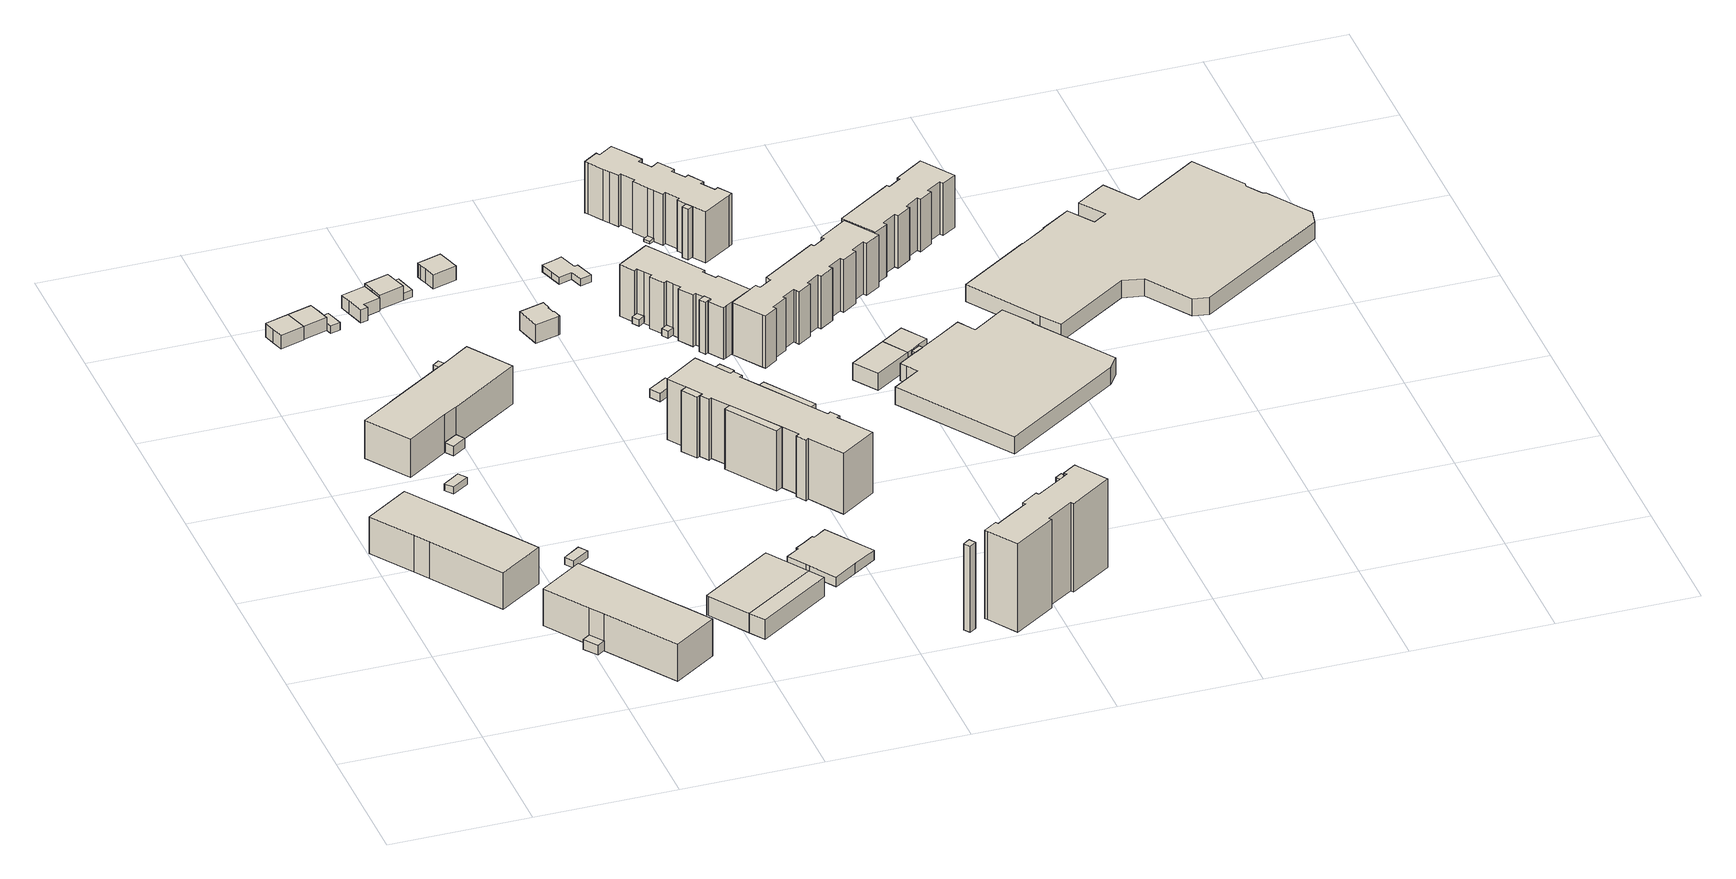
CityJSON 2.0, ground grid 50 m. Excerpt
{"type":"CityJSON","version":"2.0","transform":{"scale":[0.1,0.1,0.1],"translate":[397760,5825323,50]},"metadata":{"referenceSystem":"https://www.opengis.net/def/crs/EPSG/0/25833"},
"CityObjects":{
"building1":{"type":"Building","attributes":{"Gemeindeschluessel":"11000011","BezugspunktDach":"2200","function":"31001_3021","measuredHeight":14.17,"storeysAboveGround":4},"address":[{"country":"Germany","locality":"Berlin","thoroughfareNumber":"55","thoroughfareName":"Doberaner Straße"}],"geometry":[{"type":"Solid","lod":"1","boundaries":[[[[0,1,2,3,4,5,6,7,8,9]],[[10,11,12,13,14,15,16,17,18,19]],[[10,19,9,8]],[[11,10,8,7]],[[12,11,7,6]],[[13,12,6,5]],[[14,13,5,4]],[[15,14,4,3]],[[16,15,3,2]],[[17,16,2,1]],[[18,17,1,0]],[[19,18,0,9]]]]}]},
"building2":{"type":"Building","attributes":{"Gemeindeschluessel":"11000011","BezugspunktDach":"2200","function":"51009_1610","measuredHeight":2.7,"storeysAboveGround":0},"address":[{"country":"Germany","locality":"Berlin"}],"geometry":[{"type":"Solid","lod":"1","boundaries":[[[[20,21,22,23]],[[24,25,12,11]],[[24,11,23,22]],[[25,24,22,21]],[[12,25,21,20]],[[11,12,20,23]]]]}]},
"building3":{"type":"Building","attributes":{"Gemeindeschluessel":"11000011","BezugspunktDach":"2200","function":"51009_1610","measuredHeight":3.81,"storeysAboveGround":0},"address":[{"country":"Germany","locality":"Berlin"}],"geometry":[{"type":"Solid","lod":"1","boundaries":[[[[26,27,28,29]],[[30,31,32,33]],[[30,33,29,28]],[[31,30,28,27]],[[32,31,27,26]],[[33,32,26,29]]]]}]},
"building4":{"type":"Building","attributes":{"Gemeindeschluessel":"11000011","BezugspunktDach":"2200","function":"51009_1610","measuredHeight":2.54,"storeysAboveGround":0},"address":[{"country":"Germany","locality":"Berlin"}],"geometry":[{"type":"Solid","lod":"1","boundaries":[[[[34,35,36,37]],[[38,39,40,41]],[[38,41,37,36]],[[39,38,36,35]],[[40,39,35,34]],[[41,40,34,37]]]]}]},
"building5":{"type":"Building","attributes":{"name":"Filiale Grüner Campus Malchow","Gemeindeschluessel":"11000011","BezugspunktDach":"2200","function":"31001_3021","measuredHeight":14.28,"storeysAboveGround":6},"address":[{"country":"Germany","locality":"Berlin","thoroughfareNumber":"53","thoroughfareName":"Doberaner Straße"}],"geometry":[{"type":"Solid","lod":"1","boundaries":[[[[42,43,44,45,46,47,48,49,50,51]],[[52,53,54,55,56,57,58,59,60,61]],[[52,61,51,50]],[[53,52,50,49]],[[54,53,49,48]],[[55,54,48,47]],[[56,55,47,46]],[[57,56,46,45]],[[58,57,45,44]],[[59,58,44,43]],[[60,59,43,42]],[[61,60,42,51]]]]}]},
"building6":{"type":"Building","attributes":{"Gemeindeschluessel":"11000011","BezugspunktDach":"2200","function":"51009_1610","measuredHeight":2.78,"storeysAboveGround":0},"address":[{"country":"Germany","locality":"Berlin"}],"geometry":[{"type":"Solid","lod":"1","boundaries":[[[[62,63,64,65]],[[66,67,54,53]],[[66,53,65,64]],[[67,66,64,63]],[[54,67,63,62]],[[53,54,62,65]]]]}]},
"building7":{"type":"Building","attributes":{"Gemeindeschluessel":"11000011","BezugspunktDach":"2200","function":"51009_1610","measuredHeight":2.19,"storeysAboveGround":0},"address":[{"country":"Germany","locality":"Berlin"}],"geometry":[{"type":"Solid","lod":"1","boundaries":[[[[68,69,70,71]],[[72,73,74,75]],[[72,75,71,70]],[[73,72,70,69]],[[74,73,69,68]],[[75,74,68,71]]]]}]},
"building8":{"type":"Building","attributes":{"Gemeindeschluessel":"11000011","BezugspunktDach":"2200","function":"31001_3021","measuredHeight":2.78,"storeysAboveGround":1},"address":[{"country":"Germany","locality":"Berlin","thoroughfareNumber":"58 (2)","thoroughfareName":"Doberaner Straße"}],"geometry":[{"type":"Solid","lod":"1","boundaries":[[[[76,77,78,79]],[[80,81,82,83]],[[80,83,79,78]],[[81,80,78,77]],[[82,81,77,76]],[[83,82,76,79]]]]}]},
"building9":{"type":"Building","attributes":{"Gemeindeschluessel":"11000011","BezugspunktDach":"2200","function":"31001_1010","measuredHeight":7.08,"storeysAboveGround":1},"address":[{"country":"Germany","locality":"Berlin","thoroughfareNumber":"6","thoroughfareName":"Kühlungsborner Straße"}],"geometry":[{"type":"Solid","lod":"1","boundaries":[[[[84,85,86,87,88,89,90]],[[91,92,93,94,95,96,97]],[[91,97,90,89]],[[92,91,89,88]],[[93,92,88,87]],[[94,93,87,86]],[[95,94,86,85]],[[96,95,85,84]],[[97,96,84,90]]]]}]},
"building10":{"type":"Building","attributes":{"Gemeindeschluessel":"11000011","BezugspunktDach":"2200","function":"31001_3021","measuredHeight":2.85,"storeysAboveGround":1},"address":[{"country":"Germany","locality":"Berlin","thoroughfareNumber":"58 (3)","thoroughfareName":"Doberaner Straße"}],"geometry":[{"type":"Solid","lod":"1","boundaries":[[[[98,99,100,101]],[[102,103,104,105]],[[102,105,101,100]],[[103,102,100,99]],[[104,103,99,98]],[[105,104,98,101]]]]}]},
"building11":{"type":"Building","attributes":{"Gemeindeschluessel":"11000011","BezugspunktDach":"2200","function":"51009_1610","measuredHeight":2.51,"storeysAboveGround":0},"address":[{"country":"Germany","locality":"Berlin"}],"geometry":[{"type":"Solid","lod":"1","boundaries":[[[[106,107,108,109]],[[110,111,112,113]],[[110,113,109,108]],[[111,110,108,107]],[[112,111,107,106]],[[113,112,106,109]]]]}]},
"building12":{"type":"Building","attributes":{"Gemeindeschluessel":"11000011","BezugspunktDach":"2200","function":"51009_1610","measuredHeight":3.76,"storeysAboveGround":0},"address":[{"country":"Germany","locality":"Berlin"}],"geometry":[{"type":"Solid","lod":"1","boundaries":[[[[114,115,116,117]],[[118,119,120,121]],[[118,121,117,116]],[[119,118,116,115]],[[120,119,115,114]],[[121,120,114,117]]]]}]},
"building13":{"type":"Building","attributes":{"name":"Filiale Grüner Campus Malchow Fontane Gebäude","Gemeindeschluessel":"11000011","BezugspunktDach":"2200","function":"31001_3021","measuredHeight":14.71,"storeysAboveGround":4},"address":[{"country":"Germany","locality":"Berlin","thoroughfareNumber":"58","thoroughfareName":"Doberaner Straße"}],"geometry":[{"type":"Solid","lod":"1","boundaries":[[[[122,123,124,125,126,127,128,129,130,131]],[[132,133,134,135,136,137,138,139,140,141]],[[132,141,131,130]],[[133,132,130,129]],[[134,133,129,128]],[[135,134,128,127]],[[136,135,127,126]],[[137,136,126,125]],[[138,137,125,124]],[[139,138,124,123]],[[140,139,123,122]],[[141,140,122,131]]]]}]},
"building14":{"type":"Building","attributes":{"Gemeindeschluessel":"11000011","BezugspunktDach":"2200","function":"31001_1010","measuredHeight":6.95,"storeysAboveGround":1},"address":[{"country":"Germany","locality":"Berlin","thoroughfareNumber":"8","thoroughfareName":"Kühlungsborner Straße"}],"geometry":[{"type":"Solid","lod":"1","boundaries":[[[[88,87,142,143,144,89]],[[145,146,147,148,149,150]],[[145,150,89,144]],[[146,145,144,143]],[[147,146,143,142]],[[148,147,142,87]],[[149,148,87,88]],[[150,149,88,89]]]]}]},
"building15":{"type":"Building","attributes":{"Gemeindeschluessel":"11000011","BezugspunktDach":"2200","function":"31001_2463","measuredHeight":2.9,"storeysAboveGround":1},"address":[{"country":"Germany","locality":"Berlin","thoroughfareNumber":"8 (1)","thoroughfareName":"Kühlungsborner Straße"}],"geometry":[{"type":"Solid","lod":"1","boundaries":[[[[151,152,153,154,155]],[[156,157,158,159,160]],[[156,160,155,154]],[[157,156,154,153]],[[158,157,153,152]],[[159,158,152,151]],[[160,159,151,155]]]]}]},
"building16":{"type":"Building","attributes":{"Gemeindeschluessel":"11000011","BezugspunktDach":"2200","function":"51009_1610","measuredHeight":14.71,"storeysAboveGround":0},"address":[{"country":"Germany","locality":"Berlin"}],"geometry":[{"type":"Solid","lod":"1","boundaries":[[[[128,127,161,162]],[[163,135,134,164]],[[163,164,162,161]],[[135,163,161,127]],[[134,135,127,128]],[[164,134,128,162]]]]}]},
"building17":{"type":"Building","attributes":{"Gemeindeschluessel":"11000011","BezugspunktDach":"2200","function":"31001_1010","measuredHeight":8.06,"storeysAboveGround":1},"address":[{"country":"Germany","locality":"Berlin","thoroughfareNumber":"10","thoroughfareName":"Kühlungsborner Straße"}],"geometry":[{"type":"Solid","lod":"1","boundaries":[[[[165,166,167,168,169,170,171,172]],[[173,174,175,176,177,178,179,180]],[[173,180,172,171]],[[174,173,171,170]],[[175,174,170,169]],[[176,175,169,168]],[[177,176,168,167]],[[178,177,167,166]],[[179,178,166,165]],[[180,179,165,172]]]]}]},
"building18":{"type":"Building","attributes":{"name":"Sporthalle","Gemeindeschluessel":"11000011","function":"31001_3211"},"address":[{"country":"Germany","locality":"Berlin","thoroughfareNumber":"53 (1)","thoroughfareName":"Doberaner Straße"}],"children":["building18-1","building18-2"]},
"building18-1":{"type":"BuildingPart","attributes":{"BezugspunktDach":"2200","measuredHeight":7.43,"storeysAboveGround":2},"parents":["building18"],"geometry":[{"type":"MultiSurface","lod":"1","boundaries":[[[181,182,183,184,185]],[[186,187,188,189,190]],[[186,190,185,184]],[[187,186,184,183]],[[188,187,183,182],[187,188,182,183]],[[189,188,182,181]],[[190,189,181,185]]]}]},
"building18-2":{"type":"BuildingPart","attributes":{"BezugspunktDach":"2200","measuredHeight":7.43,"storeysAboveGround":2},"parents":["building18"],"geometry":[{"type":"Solid","lod":"1","boundaries":[[[[191,192,183,182]],[[187,193,194,188]],[[193,187,183,192]],[[194,193,192,191]],[[188,194,191,182]],[[187,188,182,183]]]]}]},
"building19":{"type":"Building","attributes":{"Gemeindeschluessel":"11000011","BezugspunktDach":"2200","function":"31001_1010","measuredHeight":7.5,"storeysAboveGround":1},"address":[{"country":"Germany","locality":"Berlin","thoroughfareNumber":"12","thoroughfareName":"Kühlungsborner Straße"}],"geometry":[{"type":"Solid","lod":"1","boundaries":[[[[195,196,197,198,199,200,201]],[[202,203,204,205,206,207,208]],[[202,208,201,200]],[[203,202,200,199]],[[204,203,199,198]],[[205,204,198,197]],[[206,205,197,196]],[[207,206,196,195]],[[208,207,195,201]]]]}]},
"building20":{"type":"Building","attributes":{"Gemeindeschluessel":"11000011","BezugspunktDach":"2200","function":"31001_2463","measuredHeight":2.7,"storeysAboveGround":1},"address":[{"country":"Germany","locality":"Berlin","thoroughfareNumber":"12 (1)","thoroughfareName":"Kühlungsborner Straße"}],"geometry":[{"type":"Solid","lod":"1","boundaries":[[[[209,210,211,212]],[[213,214,205,203]],[[213,203,212,211]],[[214,213,211,210]],[[205,214,210,209]],[[203,205,209,212]]]]}]},
"building21":{"type":"Building","attributes":{"Gemeindeschluessel":"11000011","BezugspunktDach":"2200","function":"31001_1010","measuredHeight":6.07,"storeysAboveGround":1},"address":[{"country":"Germany","locality":"Berlin","thoroughfareNumber":"14","thoroughfareName":"Kühlungsborner Straße"}],"geometry":[{"type":"Solid","lod":"1","boundaries":[[[[215,216,217,218,219,220,221,222]],[[223,224,225,226,227,228,229,230]],[[223,230,222,221]],[[224,223,221,220]],[[225,224,220,219]],[[226,225,219,218]],[[227,226,218,217]],[[228,227,217,216]],[[229,228,216,215]],[[230,229,215,222]]]]}]},
"building22":{"type":"Building","attributes":{"Gemeindeschluessel":"11000011","BezugspunktDach":"2200","function":"31001_3061","measuredHeight":5.59,"storeysAboveGround":1},"address":[{"country":"Germany","locality":"Berlin","thoroughfareNumber":"30","thoroughfareName":"Ribnitzer Straße"}],"geometry":[{"type":"Solid","lod":"1","boundaries":[[[[231,232,233,234,235,236,237,238,239,240,241,242]],[[243,244,245,246,247,248,249,250,251,252,253,254]],[[243,254,242,241]],[[244,243,241,240]],[[245,244,240,239]],[[246,245,239,238]],[[247,246,238,237]],[[248,247,237,236]],[[249,248,236,235]],[[250,249,235,234]],[[251,250,234,233]],[[252,251,233,232]],[[253,252,232,231]],[[254,253,231,242]]]]}]},
"building23":{"type":"Building","attributes":{"Gemeindeschluessel":"11000011","BezugspunktDach":"2200","function":"51009_1610","measuredHeight":23.53,"storeysAboveGround":0},"address":[{"country":"Germany","locality":"Berlin"}],"geometry":[{"type":"Solid","lod":"1","boundaries":[[[[255,256,257,258,259]],[[260,261,262,263,264]],[[260,264,259,258]],[[261,260,258,257]],[[262,261,257,256]],[[263,262,256,255]],[[264,263,255,259]]]]}]},
"building24":{"type":"Building","attributes":{"Gemeindeschluessel":"11000011","function":"31001_1010"},"address":[{"country":"Germany","locality":"Berlin","thoroughfareNumber":"5","thoroughfareName":"Zum Hechtgraben"}],"children":["building24-1","building24-2"]},
"building24-1":{"type":"BuildingPart","attributes":{"BezugspunktDach":"2200","measuredHeight":8.13,"storeysAboveGround":2},"parents":["building24"],"geometry":[{"type":"MultiSurface","lod":"1","boundaries":[[[265,266,267,268,269,270,271,272,273,274]],[[275,276,277,278,279,280,281,282,283,284]],[[275,284,274,273]],[[276,275,273,272]],[[277,276,272,271]],[[278,277,278,285,286,287,271,270]],[[279,278,279,288,285,270,269]],[[289,288,269,268]],[[279,290,279,280]],[[281,280,268,267]],[[282,281,267,266]],[[283,282,266,265]],[[284,283,265,274]],[[287,286,285,278,277]],[[285,288,279,278]],[[280,279,290,288,289]]]}]},
"building24-2":{"type":"BuildingPart","attributes":{"BezugspunktDach":"2200","measuredHeight":6.14,"storeysAboveGround":2},"parents":["building24"],"geometry":[{"type":"MultiSurface","lod":"1","boundaries":[[[288,289,286,285]],[[277,280,279,278]],[[280,277,286,289]],[[278,291,285,286,277]],[[280,289,288,279]],[[278,279,288,285]]]}]},
"building25":{"type":"Building","attributes":{"Gemeindeschluessel":"11000011","BezugspunktDach":"2200","function":"51009_1610","measuredHeight":23.41,"storeysAboveGround":0},"address":[{"country":"Germany","locality":"Berlin"}],"geometry":[{"type":"Solid","lod":"1","boundaries":[[[[292,293,294,295]],[[296,297,298,299]],[[296,299,295,294]],[[297,296,294,293]],[[298,297,293,292]],[[299,298,292,295]]]]}]},
"building26":{"type":"Building","attributes":{"Gemeindeschluessel":"11000011","BezugspunktDach":"2200","function":"31001_2523","measuredHeight":3.5,"storeysAboveGround":1},"address":[{"country":"Germany","locality":"Berlin","thoroughfareNumber":"5 (1)","thoroughfareName":"Zum Hechtgraben"}],"geometry":[{"type":"Solid","lod":"1","boundaries":[[[[300,301,302,303]],[[304,305,306,307]],[[304,307,303,302]],[[305,304,302,301]],[[306,305,301,300]],[[307,306,300,303]]]]}]},
"building27":{"type":"Building","attributes":{"Gemeindeschluessel":"11000011","BezugspunktDach":"2200","function":"51009_1610","measuredHeight":33.38,"storeysAboveGround":0},"address":[{"country":"Germany","locality":"Berlin"}],"geometry":[{"type":"Solid","lod":"1","boundaries":[[[[308,309,310,311]],[[312,313,314,315]],[[312,315,311,310]],[[313,312,310,309]],[[314,313,309,308]],[[315,314,308,311]]]]}]},
"building28":{"type":"Building","attributes":{"name":"Jugendclub","Gemeindeschluessel":"11000011","function":"31001_3062"},"address":[{"country":"Germany","locality":"Berlin","thoroughfareNumber":"1","thoroughfareName":"Zum Hechtgraben"}],"children":["building28-1","building28-2"]},
"building28-1":{"type":"BuildingPart","attributes":{"BezugspunktDach":"2200","measuredHeight":23.54,"storeysAboveGround":7},"parents":["building28"],"geometry":[{"type":"Solid","lod":"1","boundaries":[[[[258,257,256,316,317,294,293,318,319,320,321,322,323,324,325,326,327,328,329,330,331,332,333,334,335,336]],[[337,338,339,340,341,342,343,344,345,346,347,348,349,350,351,352,353,354,355,356,357,358,262,261,260,359]],[[337,359,336,335]],[[338,337,335,334]],[[339,338,334,333]],[[340,339,333,332]],[[341,340,332,331]],[[342,341,331,330]],[[343,342,330,329]],[[345,344,328,327]],[[346,345,327,326]],[[347,346,326,325]],[[348,347,325,324]],[[349,348,324,323]],[[350,349,323,322]],[[351,350,322,321]],[[352,351,321,320]],[[353,352,320,319]],[[354,353,319,318]],[[355,354,318,293]],[[356,355,293,294]],[[357,356,294,317]],[[358,357,317,316]],[[262,358,316,256]],[[261,262,256,257]],[[260,261,257,258]],[[359,260,258,336]],[[344,343,329,328]]]]}]},
"building28-2":{"type":"BuildingPart","attributes":{"BezugspunktDach":"2200","measuredHeight":23.55,"storeysAboveGround":7},"parents":["building28"],"geometry":[{"type":"MultiSurface","lod":"1","boundaries":[[[328,360,361,329]],[[362,363,364,365]],[[362,365,329,361]],[[363,362,361,360]],[[364,363,360,328]],[[365,364,344,343,366]],[[366,343,344,328,329]]]}]},
"building29":{"type":"Building","attributes":{"Gemeindeschluessel":"11000011","BezugspunktDach":"2200","function":"51009_1610","measuredHeight":23.45,"storeysAboveGround":0},"address":[{"country":"Germany","locality":"Berlin"}],"geometry":[{"type":"Solid","lod":"1","boundaries":[[[[333,332,367,368,334]],[[369,370,340,339,338]],[[369,338,334,368]],[[370,369,368,367]],[[340,370,367,332]],[[339,340,332,333]],[[338,339,333,334]]]]}]},
"building30":{"type":"Building","attributes":{"Gemeindeschluessel":"11000011","BezugspunktDach":"2200","function":"31001_2463","measuredHeight":2.7,"storeysAboveGround":1},"address":[{"country":"Germany","locality":"Berlin","thoroughfareNumber":"2 (1)","thoroughfareName":"Zum Hechtgraben"}],"geometry":[{"type":"Solid","lod":"1","boundaries":[[[[371,372,373,374,375,376,377,378,379,380]],[[381,382,383,384,385,386,387,388,389,390]],[[381,390,380,379]],[[382,381,379,378]],[[383,382,378,377]],[[384,383,377,376]],[[385,384,376,375]],[[386,385,375,374]],[[387,386,374,373]],[[388,387,373,372]],[[389,388,372,371]],[[390,389,371,380]]]]}]},
"building31":{"type":"Building","attributes":{"Gemeindeschluessel":"11000011","BezugspunktDach":"2200","function":"51009_1610","measuredHeight":3.9,"storeysAboveGround":0},"address":[{"country":"Germany","locality":"Berlin"}],"geometry":[{"type":"Solid","lod":"1","boundaries":[[[[391,392,393,394]],[[395,396,397,398]],[[395,398,394,393]],[[396,395,393,392]],[[397,396,392,391]],[[398,397,391,394]]]]}]},
"building32":{"type":"Building","attributes":{"Gemeindeschluessel":"11000011","BezugspunktDach":"2200","function":"51009_1610","measuredHeight":2.47,"storeysAboveGround":0},"address":[{"country":"Germany","locality":"Berlin"}],"geometry":[{"type":"Solid","lod":"1","boundaries":[[[[399,400,401,402,403]],[[404,405,406,407,408]],[[404,408,403,402]],[[405,404,402,401]],[[406,405,401,400]],[[407,406,400,399]],[[408,407,399,403]]]]}]},
"building33":{"type":"Building","attributes":{"Gemeindeschluessel":"11000011","BezugspunktDach":"2200","function":"51009_1610","measuredHeight":2.67,"storeysAboveGround":0},"address":[{"country":"Germany","locality":"Berlin"}],"geometry":[{"type":"Solid","lod":"1","boundaries":[[[[409,410,411,412,413]],[[414,415,416,417,418]],[[414,418,413,412]],[[415,414,412,411]],[[416,415,411,410]],[[417,416,410,409]],[[418,417,409,413]]]]}]},
"building34":{"type":"Building","attributes":{"Gemeindeschluessel":"11000011","BezugspunktDach":"2200","function":"51009_1610","measuredHeight":20.13,"storeysAboveGround":0},"address":[{"country":"Germany","locality":"Berlin"}],"geometry":[{"type":"Solid","lod":"1","boundaries":[[[[419,420,421,422,423]],[[424,425,426,427,428]],[[424,428,423,422]],[[425,424,422,421]],[[426,425,421,420]],[[427,426,420,419]],[[428,427,419,423]]]]}]},
"building35":{"type":"Building","attributes":{"Gemeindeschluessel":"11000011","BezugspunktDach":"2200","function":"31001_1010","measuredHeight":20,"storeysAboveGround":6},"address":[{"country":"Germany","locality":"Berlin","thoroughfareNumber":"2, 4, 6","thoroughfareName":"Zum Hechtgraben"}],"geometry":[{"type":"Solid","lod":"1","boundaries":[[[[429,430,431,432,433,434,435,436,437,438,439,440,441,442,443,444,445,446,447,448,449,450,451,452,453]],[[454,455,456,457,458,459,460,461,462,463,464,465,466,467,468,469,470,471,472,473,474,475,476,477,478]],[[454,478,453,452]],[[455,454,452,451]],[[456,455,451,450]],[[457,456,450,449]],[[458,457,449,448]],[[459,458,448,447]],[[460,459,447,446]],[[461,460,446,445]],[[462,461,445,444]],[[463,462,444,443]],[[464,463,443,442]],[[465,464,442,441]],[[466,465,441,440]],[[467,466,440,439]],[[468,467,439,438]],[[469,468,438,437]],[[470,469,437,436]],[[471,470,436,435]],[[472,471,435,434]],[[473,472,434,433]],[[474,473,433,432]],[[475,474,432,431]],[[476,475,431,430]],[[477,476,430,429]],[[478,477,429,453]]]]}]},
"building36":{"type":"Building","attributes":{"Gemeindeschluessel":"11000011","BezugspunktDach":"2200","function":"31001_1010","measuredHeight":34.19,"storeysAboveGround":11},"address":[{"country":"Germany","locality":"Berlin","thoroughfareNumber":"27, 29","thoroughfareName":"Ribnitzer Straße"}],"geometry":[{"type":"Solid","lod":"1","boundaries":[[[[479,480,481,482,483,484,485,486,487,488,489,490,491,492,493,494,495,496,497,498,499,500]],[[501,502,397,396,503,504,505,506,507,508,509,510,511,512,513,514,515,516,517,518,519,520]],[[501,520,500,499]],[[502,501,499,498]],[[397,502,498,497]],[[396,397,497,496]],[[503,396,496,495]],[[504,503,495,494]],[[505,504,494,493]],[[506,505,493,492]],[[507,506,492,491]],[[508,507,491,490]],[[509,508,490,489]],[[510,509,489,488]],[[511,510,488,487]],[[512,511,487,486]],[[513,512,486,485]],[[514,513,485,484]],[[515,514,484,483]],[[516,515,483,482]],[[517,516,482,481]],[[518,517,481,480]],[[519,518,480,479]],[[520,519,479,500]]]]}]},
"building37":{"type":"Building","attributes":{"Gemeindeschluessel":"11000011","BezugspunktDach":"2200","function":"51009_1610","measuredHeight":33.34,"storeysAboveGround":0},"address":[{"country":"Germany","locality":"Berlin"}],"geometry":[{"type":"Solid","lod":"1","boundaries":[[[[521,522,523,524,525]],[[526,510,509,508,527]],[[526,527,525,524]],[[510,526,524,523]],[[509,510,523,522]],[[508,509,522,521]],[[527,508,521,525]]]]}]},
"building38":{"type":"Building","attributes":{"Gemeindeschluessel":"11000011","BezugspunktDach":"2200","function":"51009_1610","measuredHeight":1.09,"storeysAboveGround":0},"address":[{"country":"Germany","locality":"Berlin"}],"geometry":[{"type":"Solid","lod":"1","boundaries":[[[[528,529,530,531]],[[532,533,534,535]],[[532,535,531,530]],[[533,532,530,529]],[[534,533,529,528]],[[535,534,528,531]]]]}]},
"building39":{"type":"Building","attributes":{"Gemeindeschluessel":"11000011","BezugspunktDach":"2200","function":"51009_1610","measuredHeight":19.51,"storeysAboveGround":0},"address":[{"country":"Germany","locality":"Berlin"}],"geometry":[{"type":"Solid","lod":"1","boundaries":[[[[536,537,538,539]],[[540,541,542,543]],[[540,543,539,538]],[[541,540,538,537]],[[542,541,537,536]],[[543,542,536,539]]]]}]},
"building40":{"type":"Building","attributes":{"Gemeindeschluessel":"11000011","BezugspunktDach":"2200","function":"31001_1010","measuredHeight":19.83,"storeysAboveGround":6},"address":[{"country":"Germany","locality":"Berlin","thoroughfareNumber":"10, 12, 8","thoroughfareName":"Zum Hechtgraben"}],"geometry":[{"type":"Solid","lod":"1","boundaries":[[[[544,545,546,547,548,549,550,551,552,553,554,555,556,557,558,559,560,561,562,563,564,565,566,567,568,569,570,571,572,573,574,575,576,577,578]],[[579,580,581,582,583,584,585,586,587,588,589,590,591,592,593,594,595,596,597,598,599,600,601,602,603,604,605,606,607,608,609,610,611,612,613]],[[579,613,578,577]],[[580,579,577,576]],[[581,580,576,575]],[[582,581,575,574]],[[583,582,574,573]],[[584,583,573,572]],[[585,584,572,571]],[[586,585,571,570]],[[587,586,570,569]],[[588,587,569,568]],[[589,588,568,567]],[[590,589,567,566]],[[591,590,566,565]],[[592,591,565,564]],[[593,592,564,563]],[[594,593,563,562]],[[595,594,562,561]],[[596,595,561,560]],[[597,596,560,559]],[[598,597,559,558]],[[599,598,558,557]],[[600,599,557,556]],[[601,600,556,555]],[[602,601,555,554]],[[603,602,554,553]],[[604,603,553,552]],[[605,604,552,551]],[[606,605,551,550]],[[607,606,550,549]],[[608,607,549,548]],[[609,608,548,547]],[[610,609,547,546]],[[611,610,546,545]],[[612,611,545,544]],[[613,612,544,578]]]]}]},
"building41":{"type":"Building","attributes":{"Gemeindeschluessel":"11000011","BezugspunktDach":"2200","function":"31001_1010","measuredHeight":20.29,"storeysAboveGround":6},"address":[{"country":"Germany","locality":"Berlin","thoroughfareNumber":"14, 16, 18, 20","thoroughfareName":"Nienhagener Straße"}],"geometry":[{"type":"Solid","lod":"1","boundaries":[[[[614,615,616,617,618,619,620,621,622,623,624,625,626,627,628,629,630,631,632,633,634,635,636,637,638,639,640,641,642,643,644,645,646]],[[647,648,649,650,651,652,653,654,655,656,657,658,659,660,661,662,663,664,665,666,667,668,669,670,671,672,673,674,675,676,677,678,679]],[[647,679,646,645]],[[648,647,645,644]],[[649,648,644,643]],[[650,649,643,642]],[[651,650,642,641]],[[652,651,641,640]],[[653,652,640,639]],[[654,653,639,638]],[[655,654,638,637]],[[656,655,637,636]],[[657,656,636,635]],[[658,657,635,634]],[[659,658,634,633]],[[660,659,633,632]],[[661,660,632,631]],[[662,661,631,630]],[[663,662,630,629]],[[664,663,629,628]],[[665,664,628,627]],[[666,665,627,626]],[[667,666,626,625]],[[668,667,625,624]],[[669,668,624,623]],[[670,669,623,622]],[[671,670,622,621]],[[672,671,621,620]],[[673,672,620,619]],[[674,673,619,618]],[[675,674,618,617]],[[676,675,617,616]],[[677,676,616,615]],[[678,677,615,614]],[[679,678,614,646]]]]}]},
"building42":{"type":"Building","attributes":{"Gemeindeschluessel":"11000011","BezugspunktDach":"2200","function":"31001_2081","measuredHeight":6.51,"storeysAboveGround":1},"address":[{"country":"Germany","locality":"Berlin","thoroughfareNumber":"21 (1)","thoroughfareName":"Nienhagener Straße"}],"geometry":[{"type":"Solid","lod":"1","boundaries":[[[[680,681,682,683]],[[684,685,686,687]],[[684,687,683,682]],[[685,684,682,681]],[[686,685,681,680]],[[687,686,680,683]]]]}]},
"building43":{"type":"Building","attributes":{"Gemeindeschluessel":"11000011","function":"31001_2081"},"address":[{"country":"Germany","locality":"Berlin","thoroughfareNumber":"21","thoroughfareName":"Nienhagener Straße"}],"children":["building43-1","building43-2"]},
"building43-1":{"type":"BuildingPart","attributes":{"BezugspunktDach":"2200","measuredHeight":6.5,"storeysAboveGround":2},"parents":["building43"],"geometry":[{"type":"MultiSurface","lod":"1","boundaries":[[[681,688,689,690,691,682]],[[692,693,694,695,685,684]],[[692,684,682,691]],[[693,692,691,690]],[[694,693,690,689]],[[696,697,698,689,688]],[[695,694,699,700]],[[685,695,688,681]],[[684,685,681,682]],[[700,699,698,697,696]]]}]},
"building43-2":{"type":"BuildingPart","attributes":{"BezugspunktDach":"2200","measuredHeight":5.98,"storeysAboveGround":2},"parents":["building43"],"geometry":[{"type":"Solid","lod":"1","boundaries":[[[[701,702,698,697]],[[699,703,704,700]],[[703,699,698,702]],[[704,703,702,701]],[[700,704,701,697]],[[699,700,697,698]]]]}]},
"building44":{"type":"Building","attributes":{"Gemeindeschluessel":"11000011","BezugspunktDach":"2200","function":"31001_2054","measuredHeight":6.64,"storeysAboveGround":1},"address":[{"country":"Germany","locality":"Berlin","thoroughfareNumber":"26","thoroughfareName":"Ribnitzer Straße"}],"geometry":[{"type":"Solid","lod":"1","boundaries":[[[[705,706,707,708,709,710,711,712,713,702,701,714,715,716,717]],[[718,719,720,721,722,723,724,725,726,727,728,729,730,731,732]],[[718,732,717,716]],[[719,718,716,715]],[[720,719,715,714]],[[721,720,714,701]],[[722,721,701,702]],[[723,722,702,713]],[[724,723,713,712]],[[725,724,712,711]],[[726,725,711,710]],[[727,726,710,709]],[[728,727,709,708]],[[729,728,708,707]],[[730,729,707,706]],[[731,730,706,705]],[[732,731,705,717]]]]}]},
"building45":{"type":"Building","attributes":{"Gemeindeschluessel":"11000011","BezugspunktDach":"2200","function":"31001_1010","measuredHeight":20.21,"storeysAboveGround":6},"address":[{"country":"Germany","locality":"Berlin","thoroughfareNumber":"10, 12, 8","thoroughfareName":"Nienhagener Straße"}],"geometry":[{"type":"Solid","lod":"1","boundaries":[[[[733,734,735,736,737,738,739,740,741,742,743,744,745,746,747,748,749,750,751,752,753,754]],[[755,756,757,758,759,760,761,762,763,764,765,766,767,768,769,770,771,772,773,774,775,776]],[[755,776,754,753]],[[756,755,753,752]],[[757,756,752,751]],[[758,757,751,750]],[[759,758,750,749]],[[760,759,749,748]],[[761,760,748,747]],[[762,761,747,746]],[[763,762,746,745]],[[764,763,745,744]],[[765,764,744,743]],[[766,765,743,742]],[[767,766,742,741]],[[768,767,741,740]],[[769,768,740,739]],[[770,769,739,738]],[[771,770,738,737]],[[772,771,737,736]],[[773,772,736,735]],[[774,773,735,734]],[[775,774,734,733]],[[776,775,733,754]]]]}]},
"building46":{"type":"Building","attributes":{"Gemeindeschluessel":"11000011","BezugspunktDach":"2200","function":"31001_2052","measuredHeight":6.62,"storeysAboveGround":2},"address":[{"country":"Germany","locality":"Berlin","thoroughfareNumber":"5, 7","thoroughfareName":"Nienhagener Straße"},{"country":"Germany","locality":"Berlin","thoroughfareNumber":"24","thoroughfareName":"Ribnitzer Straße"}],"geometry":[{"type":"Solid","lod":"1","boundaries":[[[[777,778,779,780,781,782,783,784,785,786,787,788,789,790,791,792,793,794,795,796,797,798,799,800,801,802]],[[803,804,805,806,807,808,809,810,811,812,813,814,815,816,817,818,819,820,821,822,823,824,825,826,827,828]],[[803,828,802,801]],[[804,803,801,800]],[[805,804,800,799]],[[806,805,799,798]],[[807,806,798,797]],[[808,807,797,796]],[[809,808,796,795]],[[810,809,795,794]],[[811,810,794,793]],[[812,811,793,792]],[[813,812,792,791]],[[814,813,791,790]],[[815,814,790,789]],[[816,815,789,788]],[[817,816,788,787]],[[818,817,787,786]],[[819,818,786,785]],[[820,819,785,784]],[[821,820,784,783]],[[822,821,783,782]],[[823,822,782,781]],[[824,823,781,780]],[[825,824,780,779]],[[826,825,779,778]],[[827,826,778,777]],[[828,827,777,802]]]]}]}
},
"vertices":[
[107,991,149],[142,938,149],[308,689,149],[465,793,149],[396,896,149],[381,918,149],[248,1119,149],[233,1141,149],[162,1247,149],[5,1142,149],[162,1247,7],[233,1141,7],[248,1119,7],[381,918,7],[396,896,7],[465,793,7],[308,689,7],[142,938,7],[107,991,7],[5,1142,7],
[248,1119,34],[263,1129,34],[248,1151,34],[233,1141,34],[248,1151,7],[263,1129,7],
[510,331,47],[537,350,47],[503,399,47],[475,380,47],[503,399,9],[537,350,9],[510,331,9],[475,380,9],
[396,896,33],[412,906,33],[397,928,33],[381,918,33],[397,928,8],[412,906,8],[396,896,8],[381,918,8],
[503,399,151],[537,350,151],[703,103,151],[859,208,151],[789,312,151],[776,330,151],[639,534,151],[623,557,151],[554,660,151],[398,555,151],[554,660,8],[623,557,8],[639,534,8],[776,330,8],[789,312,8],[859,208,8],[703,103,8],[537,350,8],[503,399,8],[398,555,8],
[639,534,36],[656,545,36],[640,569,36],[623,557,36],[640,569,8],[656,545,8],
[274,1740,34],[298,1756,34],[284,1775,34],[261,1760,34],[284,1775,12],[298,1756,12],[274,1740,12],[261,1760,12],
[375,1375,40],[435,1414,40],[413,1445,40],[353,1404,40],[413,1445,13],[435,1414,13],[375,1375,13],[353,1404,13],
[114,2412,63],[114,2411,63],[126,2369,63],[213,2395,63],[200,2437,63],[187,2478,63],[102,2453,63],[187,2478,10],[200,2437,10],[213,2395,10],[126,2369,10],[114,2411,10],[114,2412,10],[102,2453,10],
[602,840,38],[664,881,38],[642,912,38],[580,870,38],[642,912,10],[664,881,10],[602,840,10],[580,870,10],
[789,312,35],[804,322,35],[791,340,35],[776,330,35],[791,340,10],[804,322,10],[789,312,10],[776,330,10],
[449,1590,49],[498,1622,49],[478,1652,49],[429,1620,49],[478,1652,11],[498,1622,11],[449,1590,11],[429,1620,11],
[276,1517,157],[429,1620,157],[478,1652,157],[730,1820,157],[626,1976,157],[526,1907,157],[501,1891,157],[298,1756,157],[274,1740,157],[172,1673,157],[274,1740,10],[298,1756,10],[501,1891,10],[526,1907,10],[626,1976,10],[730,1820,10],[478,1652,10],[429,1620,10],[276,1517,10],[172,1673,10],
[300,2421,63],[288,2462,63],[275,2504,63],[275,2504,12],[288,2462,12],[300,2421,12],[213,2395,12],[200,2437,12],[187,2478,12],
[300,2421,42],[307,2400,42],[342,2409,42],[324,2473,42],[288,2463,42],[324,2473,13],[342,2409,13],[307,2400,13],[300,2421,13],[288,2463,13],
[512,1926,157],[488,1909,157],[512,1926,10],[488,1909,10],
[403,2494,59],[421,2433,59],[447,2440,59],[440,2461,59],[502,2480,59],[490,2520,59],[478,2561,59],[391,2535,59],[478,2561,9],[490,2520,9],[502,2480,9],[440,2461,9],[447,2440,9],[421,2433,9],[403,2494,9],[391,2535,9],
[923,432,86],[1014,294,86],[1278,469,86],[1181,614,86],[918,439,86],[1181,614,11],[1278,469,11],[1014,294,11],[923,432,11],[918,439,11],
[1050,240,86],[1313,416,86],[1313,416,11],[1050,240,11],
[490,2520,69],[502,2480,69],[592,2506,69],[580,2547,69],[569,2581,69],[567,2588,69],[478,2561,69],[567,2588,14],[569,2581,14],[580,2547,14],[592,2506,14],[502,2480,14],[490,2520,14],[478,2561,14],
[592,2506,41],[626,2516,41],[605,2592,41],[569,2581,41],[605,2592,14],[626,2516,14],
[685,2604,69],[693,2579,69],[705,2538,69],[792,2563,69],[787,2579,69],[780,2604,69],[767,2646,69],[681,2620,69],[767,2646,14],[780,2604,14],[787,2579,14],[792,2563,14],[705,2538,14],[693,2579,14],[685,2604,14],[681,2620,14],
[1299,555,52],[1307,543,52],[1367,452,52],[1451,508,52],[1534,563,52],[1423,730,52],[1375,698,52],[1371,704,52],[1336,680,52],[1300,657,52],[1304,651,52],[1256,619,52],[1304,651,15],[1300,657,15],[1336,680,15],[1371,704,15],[1375,698,15],[1423,730,15],[1534,563,15],[1451,508,15],[1367,452,15],[1307,543,15],[1299,555,15],[1256,619,15],
[1185,1307,256],[1196,1315,256],[1208,1322,256],[1172,1377,256],[1149,1362,256],[1172,1377,21],[1208,1322,21],[1196,1315,21],[1185,1307,21],[1149,1362,21],
[911,2116,93],[998,2139,93],[1001,2140,93],[994,2172,93],[989,2173,93],[982,2196,93],[985,2200,93],[977,2232,93],[973,2231,93],[887,2207,93],[973,2231,22],[977,2232,22],[985,2200,22],[982,2196,22],[989,2173,22],[994,2172,22],[1001,2140,22],[998,2139,22],[911,2116,22],[887,2207,22],[982,2196,84],[985,2200,84],[985,2200,38],[989,2173,84],[994,2172,84],[989,2173,66],
[982,2196,73],
[1365,1038,256],[1388,1053,256],[1270,1229,256],[1248,1215,256],[1270,1229,22],[1388,1053,22],[1365,1038,22],[1248,1215,22],
[1178,1656,57],[1247,1699,57],[1224,1736,57],[1155,1692,57],[1224,1736,24],[1247,1699,24],[1178,1656,24],[1155,1692,24],
[1688,54,350],[1712,71,350],[1698,93,350],[1673,76,350],[1698,93,17],[1712,71,17],[1688,54,17],[1673,76,17],
[1217,1283,256],[1228,1291,256],[1426,996,256],[1414,988,256],[1436,954,256],[1447,962,256],[1526,840,256],[1656,928,256],[1575,1047,256],[1586,1054,256],[1565,1086,256],[1554,1078,256],[1516,1135,256],[1398,1311,256],[1355,1376,256],[1366,1383,256],[1345,1415,256],[1334,1406,256],[1300,1459,256],[1254,1529,256],[1129,1443,256],[1254,1529,21],[1300,1459,21],[1334,1406,21],[1345,1415,21],[1366,1383,21],[1355,1376,21],[1398,1311,21],[1516,1135,21],[1554,1078,21],[1565,1086,21],[1586,1054,21],[1575,1047,21],[1656,928,21],[1526,840,21],[1447,962,21],[1436,954,21],[1414,988,21],[1426,996,21],[1388,1053,21],[1270,1229,21],[1228,1291,21],[1217,1283,21],[1129,1443,21],
[1536,1147,256],[1418,1323,256],[1418,1323,20],[1536,1147,20],[1516,1135,20],[1398,1311,20],[1398,1311,240],
[1351,1419,256],[1318,1469,256],[1318,1469,21],[1351,1419,21],
[1087,2469,42],[1100,2430,42],[1147,2445,42],[1162,2397,42],[1202,2410,42],[1179,2479,42],[1167,2475,42],[1145,2541,42],[1119,2532,42],[1072,2517,42],[1119,2532,15],[1145,2541,15],[1167,2475,15],[1179,2479,15],[1202,2410,15],[1162,2397,15],[1147,2445,15],[1100,2430,15],[1087,2469,15],[1072,2517,15],
[1838,155,57],[1862,171,57],[1848,192,57],[1824,176,57],[1848,192,18],[1862,171,18],[1838,155,18],[1824,176,18],
[1258,2096,51],[1280,2111,51],[1264,2135,51],[1253,2127,51],[1242,2120,51],[1253,2127,26],[1264,2135,26],[1280,2111,26],[1258,2096,26],[1242,2120,26],
[1324,1998,53],[1346,2013,53],[1331,2035,53],[1320,2028,53],[1309,2020,53],[1320,2028,26],[1331,2035,26],[1346,2013,26],[1324,1998,26],[1309,2020,26],
[1408,1871,226],[1420,1879,226],[1431,1886,226],[1416,1908,226],[1393,1893,226],[1416,1908,25],[1431,1886,25],[1420,1879,25],[1408,1871,25],[1393,1893,25],
[1253,2127,223],[1264,2135,223],[1280,2111,223],[1298,2085,223],[1287,2077,223],[1320,2028,223],[1331,2035,223],[1346,2013,223],[1363,1987,223],[1352,1980,223],[1386,1929,223],[1397,1936,223],[1416,1908,223],[1431,1886,223],[1420,1879,223],[1455,1825,223],[1466,1833,223],[1571,1902,223],[1499,2010,223],[1489,2003,223],[1459,2048,223],[1469,2055,223],[1336,2255,223],[1231,2185,223],[1219,2178,223],[1231,2185,23],[1336,2255,23],[1469,2055,23],[1459,2048,23],[1489,2003,23],[1499,2010,23],[1571,1902,23],[1466,1833,23],[1455,1825,23],[1420,1879,23],[1431,1886,23],[1416,1908,23],[1397,1936,23],[1386,1929,23],[1352,1980,23],[1363,1987,23],[1346,2013,23],[1331,2035,23],[1320,2028,23],[1287,2077,23],[1298,2085,23],[1280,2111,23],[1264,2135,23],[1253,2127,23],[1219,2178,23],
[1765,106,360],[1833,3,360],[1985,104,360],[1978,114,360],[2075,178,360],[2081,168,360],[2234,270,360],[2166,373,360],[2159,383,360],[2111,351,360],[2118,341,360],[2096,326,360],[1993,258,360],[1987,268,360],[1961,251,360],[1927,228,360],[1934,218,360],[1862,171,360],[1838,155,360],[1813,138,360],[1807,148,360],[1758,115,360],[1807,148,18],[1813,138,18],[1934,218,18],[1927,228,18],[1961,251,18],[1987,268,18],[1993,258,18],[2096,326,18],[2118,341,18],[2111,351,18],[2159,383,18],[2166,373,18],[2234,270,18],[2081,168,18],[2075,178,18],[1978,114,18],[1985,104,18],[1833,3,18],[1765,106,18],[1758,115,18],
[2096,326,352],[2118,341,352],[2111,351,352],[2105,361,352],[2082,346,352],[2105,361,18],[2082,346,18],
[1448,2542,37],[1466,2554,37],[1452,2575,37],[1434,2563,37],[1452,2575,26],[1466,2554,26],[1448,2542,26],[1434,2563,26],
[1535,2412,222],[1554,2424,222],[1539,2446,222],[1521,2433,222],[1539,2446,27],[1554,2424,27],[1535,2412,27],[1521,2433,27],
[1318,2776,223],[1352,2724,223],[1366,2704,223],[1387,2673,223],[1397,2680,223],[1429,2633,223],[1418,2626,223],[1452,2575,223],[1466,2554,223],[1487,2523,223],[1497,2530,223],[1528,2483,223],[1519,2476,223],[1539,2446,223],[1554,2424,223],[1584,2379,223],[1687,2447,223],[1699,2455,223],[1667,2502,223],[1655,2494,223],[1623,2542,223],[1635,2550,223],[1600,2603,223],[1588,2595,223],[1557,2641,223],[1569,2650,223],[1532,2706,223],[1520,2697,223],[1505,2687,223],[1475,2731,223],[1490,2741,223],[1421,2845,223],[1369,2810,223],[1362,2822,223],[1310,2787,223],[1362,2822,25],[1369,2810,25],[1421,2845,25],[1490,2741,25],[1475,2731,25],[1505,2687,25],[1520,2697,25],[1532,2706,25],[1569,2650,25],[1557,2641,25],[1588,2595,25],[1600,2603,25],[1635,2550,25],[1623,2542,25],[1655,2494,25],[1667,2502,25],[1699,2455,25],[1687,2447,25],[1584,2379,25],[1554,2424,25],[1539,2446,25],[1519,2476,25],[1528,2483,25],[1497,2530,25],[1487,2523,25],[1466,2554,25],[1452,2575,25],[1418,2626,25],[1429,2633,25],[1397,2680,25],[1387,2673,25],[1366,2704,25],[1352,2724,25],[1318,2776,25],[1310,2787,25],
[1561,1746,223],[1568,1736,223],[1615,1768,223],[1608,1778,223],[1663,1815,223],[1657,1824,223],[1704,1855,223],[1710,1846,223],[1717,1835,223],[1765,1867,223],[1758,1878,223],[1805,1910,223],[1813,1899,223],[1864,1933,223],[1857,1944,223],[1906,1977,223],[1914,1966,223],[1967,2002,223],[1960,2014,223],[2009,2047,223],[2017,2035,223],[2069,2070,223],[2061,2082,223],[1991,2186,223],[1888,2117,223],[1895,2106,223],[1850,2076,223],[1844,2086,223],[1642,1950,223],[1653,1933,223],[1606,1902,223],[1595,1918,223],[1492,1848,223],[1595,1918,20],[1606,1902,20],[1653,1933,20],[1642,1950,20],[1844,2086,20],[1850,2076,20],[1895,2106,20],[1888,2117,20],[1991,2186,20],[2061,2082,20],[2069,2070,20],[2017,2035,20],[2009,2047,20],[1960,2014,20],[1967,2002,20],[1914,1966,20],[1906,1977,20],[1857,1944,20],[1864,1933,20],[1813,1899,20],[1805,1910,20],[1758,1878,20],[1765,1867,20],[1717,1835,20],[1710,1846,20],[1704,1855,20],[1657,1824,20],[1663,1815,20],[1608,1778,20],[1615,1768,20],[1568,1736,20],[1561,1746,20],[1492,1848,20],
[1869,1492,87],[2000,1579,87],[1943,1666,87],[1811,1578,87],[1943,1666,22],[2000,1579,22],[1869,1492,22],[1811,1578,22],
[2017,1590,87],[2048,1611,87],[2084,1635,87],[2026,1722,87],[2026,1722,22],[2084,1635,22],[2048,1611,22],[2017,1590,22],[2017,1590,38],[2017,1590,83],[2048,1611,83],[2048,1611,23],[2017,1590,23],
[2025,1577,83],[2057,1598,83],[2057,1598,23],[2025,1577,23],
[2167,1002,83],[2595,1288,83],[2628,1336,83],[2439,1617,83],[2443,1619,83],[2373,1723,83],[2252,1640,83],[2212,1701,83],[2135,1649,83],[1958,1532,83],[1973,1510,83],[1997,1472,83],[1897,1405,83],[1997,1472,16],[1973,1510,16],[1958,1532,16],[2025,1577,16],[2057,1598,16],[2135,1649,16],[2212,1701,16],[2252,1640,16],[2373,1723,16],[2443,1619,16],[2439,1617,16],[2628,1336,16],[2595,1288,16],[2167,1002,16],[1897,1405,16],
[2055,2093,226],[2062,2082,226],[2112,2116,226],[2104,2127,226],[2155,2161,226],[2163,2149,226],[2214,2184,226],[2206,2195,226],[2256,2229,226],[2264,2217,226],[2311,2248,226],[2303,2260,226],[2356,2295,226],[2364,2283,226],[2415,2317,226],[2406,2329,226],[2337,2433,226],[2233,2362,226],[2239,2353,226],[2193,2322,226],[2187,2331,226],[1986,2196,226],[2187,2331,24],[2193,2322,24],[2239,2353,24],[2233,2362,24],[2337,2433,24],[2406,2329,24],[2415,2317,24],[2364,2283,24],[2356,2295,24],[2303,2260,24],[2311,2248,24],[2264,2217,24],[2256,2229,24],[2206,2195,24],[2214,2184,24],[2163,2149,24],[2155,2161,24],[2104,2127,24],[2112,2116,24],[2062,2082,24],[2055,2093,24],[1986,2196,24],
[2475,1642,88],[2522,1572,88],[2791,1752,88],[2865,1737,88],[2972,1577,88],[3029,1565,88],[3495,1877,88],[3506,1933,88],[3479,1973,88],[3402,2088,88],[3391,2091,88],[3353,2149,88],[3355,2162,88],[3280,2274,88],[3235,2342,88],[2999,2184,88],[2918,2304,88],[2809,2231,88],[2870,2140,88],[2821,2107,88],[2759,2198,88],[2653,2127,88],[2654,2125,88],[2559,2062,88],[2559,2063,88],[2307,1895,88],[2559,2063,22],[2559,2062,22],[2654,2125,22],[2653,2127,22],[2759,2198,22],[2821,2107,22],[2870,2140,22],[2809,2231,22],[2918,2304,22],[2999,2184,22],[3235,2342,22],[3280,2274,22],[3355,2162,22],[3353,2149,22],[3391,2091,22],[3402,2088,22],[3479,1973,22],[3506,1933,22],[3495,1877,22],[3029,1565,22],[2972,1577,22],[2865,1737,22],[2791,1752,22],[2522,1572,22],[2475,1642,22],[2307,1895,22]
]}
